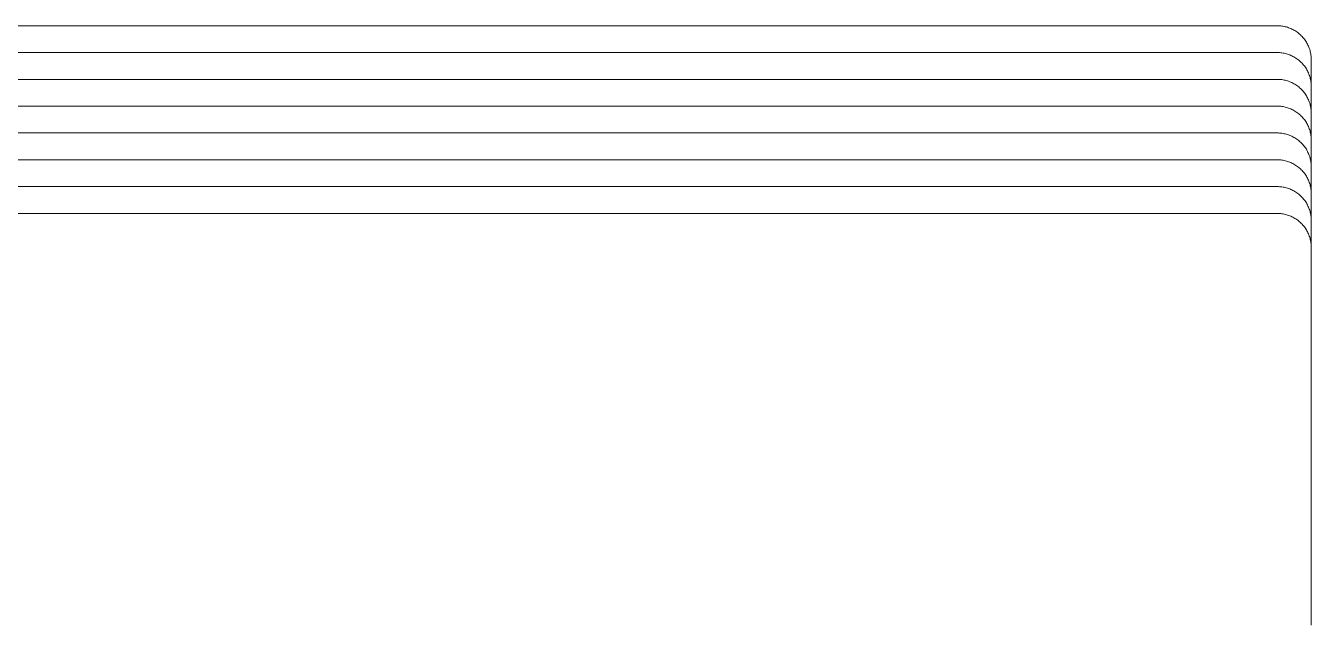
# Model space of a CAD drawing. Header units: inches. Extents: x -12 to 176, y -4 to 123.
# Drawn here: x 67.264 to 71.726, y 87.779 to 89.861 of the extents above; entities that cross this region are included whole.
import ezdxf

# ---------------------------------------------------------------- set-up
doc = ezdxf.new("R2010")
doc.units = ezdxf.units.IN
doc.layers.add('ZANO_R', color=7, linetype='Continuous', lineweight=0)

msp = doc.modelspace()

# ---------------------------------------------------------------- linework, layer by layer
at = {"layer": 'ZANO_R'}
for p, q in [((0.97829, 89.86074), (71.60828, 89.86074)), ((71.60828, 89.86074), (71.61231, 89.86067)), ((71.61231, 89.86067), (71.61634, 89.86047)), ((71.61634, 89.86047), (71.62035, 89.86012)), ((71.62035, 89.86012), (71.62436, 89.85964)), ((71.62436, 89.85964), (71.62834, 89.85903)), ((71.62834, 89.85903), (71.63231, 89.85827)), ((71.63231, 89.85827), (71.63624, 89.85738)), ((71.63624, 89.85738), (71.64014, 89.85636)), ((71.64014, 89.85636), (71.64401, 89.85521)), ((71.64401, 89.85521), (71.64783, 89.85392)), ((71.64783, 89.85392), (71.65161, 89.85251)), ((71.65161, 89.85251), (71.65533, 89.85096)), ((71.65533, 89.85096), (71.659, 89.8493)), ((71.659, 89.8493), (71.66261, 89.8475)), ((71.66261, 89.8475), (71.66616, 89.84558)), ((71.66616, 89.84558), (71.66964, 89.84355)), ((71.66964, 89.84355), (71.67305, 89.84139)), ((71.67305, 89.84139), (71.67639, 89.83913)), ((71.67639, 89.83913), (71.67964, 89.83674)), ((71.67964, 89.83674), (71.68281, 89.83425)), ((71.68281, 89.83425), (71.6859, 89.83165)), ((71.6859, 89.83165), (71.68889, 89.82895)), ((71.68889, 89.82895), (71.69179, 89.82615)), ((71.69179, 89.82615), (71.6946, 89.82325)), ((71.6946, 89.82325), (71.6973, 89.82026)), ((71.6973, 89.82026), (71.6999, 89.81717)), ((71.6999, 89.81717), (71.70239, 89.814)), ((71.70239, 89.814), (71.70477, 89.81074)), ((71.70477, 89.81074), (71.70704, 89.80741)), ((71.70704, 89.80741), (71.70919, 89.804)), ((71.70919, 89.804), (71.71123, 89.80052)), ((71.71123, 89.80052), (71.71314, 89.79697)), ((71.71314, 89.79697), (71.71494, 89.79336)), ((71.71494, 89.79336), (71.71661, 89.78969)), ((0.97829, 89.76764), (71.60828, 89.76764)), ((71.60828, 89.76764), (71.61231, 89.76757)), ((71.61231, 89.76757), (71.61634, 89.76737)), ((71.61634, 89.76737), (71.62035, 89.76702)), ((71.62035, 89.76702), (71.62436, 89.76654)), ((71.62436, 89.76654), (71.62834, 89.76593)), ((71.62834, 89.76593), (71.63231, 89.76517)), ((71.63231, 89.76517), (71.63624, 89.76428)), ((71.63624, 89.76428), (71.64014, 89.76326)), ((71.64014, 89.76326), (71.64401, 89.76211)), ((71.64401, 89.76211), (71.64783, 89.76082)), ((71.64783, 89.76082), (71.65161, 89.75941)), ((71.65161, 89.75941), (71.65533, 89.75786)), ((71.65533, 89.75786), (71.659, 89.7562)), ((71.659, 89.7562), (71.66261, 89.7544)), ((71.66261, 89.7544), (71.66616, 89.75248)), ((71.66616, 89.75248), (71.66964, 89.75045)), ((71.66964, 89.75045), (71.67305, 89.74829)), ((71.67305, 89.74829), (71.67639, 89.74603)), ((71.71661, 89.78969), (71.71815, 89.78596)), ((71.71815, 89.78596), (71.71957, 89.78219)), ((71.71957, 89.78219), (71.72085, 89.77836)), ((71.72085, 89.77836), (71.72201, 89.7745)), ((71.72201, 89.7745), (71.72303, 89.7706)), ((71.72303, 89.7706), (71.72392, 89.76666)), ((71.72392, 89.76666), (71.72467, 89.7627)), ((71.72467, 89.7627), (71.72529, 89.75872)), ((71.72529, 89.75872), (71.72577, 89.75471)), ((71.72577, 89.75471), (71.72611, 89.75069)), ((71.72611, 89.75069), (71.72632, 89.74667)), ((71.67639, 89.74603), (71.67964, 89.74364)), ((71.67964, 89.74364), (71.68281, 89.74115)), ((71.68281, 89.74115), (71.6859, 89.73855)), ((71.6859, 89.73855), (71.68889, 89.73585)), ((71.68889, 89.73585), (71.69179, 89.73305)), ((71.69179, 89.73305), (71.6946, 89.73015)), ((71.6946, 89.73015), (71.6973, 89.72716)), ((71.6973, 89.72716), (71.6999, 89.72407)), ((71.6999, 89.72407), (71.70239, 89.7209)), ((71.70239, 89.7209), (71.70477, 89.71764)), ((71.70477, 89.71764), (71.70704, 89.71431)), ((71.70704, 89.71431), (71.70919, 89.7109)), ((71.70919, 89.7109), (71.71123, 89.70742)), ((71.71123, 89.70742), (71.71314, 89.70387)), ((71.71314, 89.70387), (71.71494, 89.70026)), ((71.72632, 89.74667), (71.72639, 89.74263)), ((71.72639, 89.74263), (71.72639, 89.68943)), ((0.97829, 89.67454), (71.60828, 89.67454)), ((71.60828, 89.67454), (71.61231, 89.67447)), ((71.61231, 89.67447), (71.61634, 89.67427)), ((71.61634, 89.67427), (71.62035, 89.67392)), ((71.62035, 89.67392), (71.62436, 89.67344)), ((71.62436, 89.67344), (71.62834, 89.67283)), ((71.62834, 89.67283), (71.63231, 89.67207)), ((71.63231, 89.67207), (71.63624, 89.67118)), ((71.63624, 89.67118), (71.64014, 89.67016)), ((71.64014, 89.67016), (71.64401, 89.66901)), ((71.64401, 89.66901), (71.64783, 89.66772)), ((71.64783, 89.66772), (71.65161, 89.66631)), ((71.65161, 89.66631), (71.65533, 89.66476)), ((71.65533, 89.66476), (71.659, 89.6631)), ((71.659, 89.6631), (71.66261, 89.6613)), ((71.66261, 89.6613), (71.66616, 89.65938)), ((71.66616, 89.65938), (71.66964, 89.65735)), ((71.71494, 89.70026), (71.71661, 89.69659)), ((71.71661, 89.69659), (71.71815, 89.69286)), ((71.71815, 89.69286), (71.71957, 89.68909)), ((71.71957, 89.68909), (71.72085, 89.68526)), ((71.72085, 89.68526), (71.72201, 89.6814)), ((71.72201, 89.6814), (71.72303, 89.6775)), ((71.72303, 89.6775), (71.72392, 89.67356)), ((71.72392, 89.67356), (71.72467, 89.6696)), ((71.72467, 89.6696), (71.72529, 89.66562)), ((71.72529, 89.66562), (71.72577, 89.66161)), ((71.72577, 89.66161), (71.72611, 89.65759)), ((71.72639, 89.68943), (71.72639, 89.64953)), ((71.66964, 89.65735), (71.67305, 89.65519)), ((71.67305, 89.65519), (71.67639, 89.65293)), ((71.67639, 89.65293), (71.67964, 89.65054)), ((71.67964, 89.65054), (71.68281, 89.64805)), ((71.68281, 89.64805), (71.6859, 89.64545)), ((71.6859, 89.64545), (71.68889, 89.64275)), ((71.68889, 89.64275), (71.69179, 89.63995)), ((71.69179, 89.63995), (71.6946, 89.63705)), ((71.6946, 89.63705), (71.6973, 89.63406)), ((71.6973, 89.63406), (71.6999, 89.63097)), ((71.6999, 89.63097), (71.70239, 89.6278)), ((71.70239, 89.6278), (71.70477, 89.62454)), ((71.70477, 89.62454), (71.70704, 89.62121)), ((71.70704, 89.62121), (71.70919, 89.6178)), ((71.70919, 89.6178), (71.71123, 89.61432)), ((71.71123, 89.61432), (71.71314, 89.61077)), ((71.72611, 89.65759), (71.72632, 89.65357)), ((71.72632, 89.65357), (71.72639, 89.64953)), ((71.72639, 89.64953), (71.72639, 89.59633)), ((0.97829, 89.58144), (71.60828, 89.58144)), ((71.60828, 89.58144), (71.61231, 89.58137)), ((71.61231, 89.58137), (71.61634, 89.58117)), ((71.61634, 89.58117), (71.62035, 89.58082)), ((71.62035, 89.58082), (71.62436, 89.58034)), ((71.62436, 89.58034), (71.62834, 89.57973)), ((71.62834, 89.57973), (71.63231, 89.57897)), ((71.63231, 89.57897), (71.63624, 89.57808)), ((71.63624, 89.57808), (71.64014, 89.57706)), ((71.64014, 89.57706), (71.64401, 89.57591)), ((71.64401, 89.57591), (71.64783, 89.57462)), ((71.64783, 89.57462), (71.65161, 89.57321)), ((71.65161, 89.57321), (71.65533, 89.57166)), ((71.65533, 89.57166), (71.659, 89.57)), ((71.659, 89.57), (71.66261, 89.5682)), ((71.71314, 89.61077), (71.71494, 89.60716)), ((71.71494, 89.60716), (71.71661, 89.60349)), ((71.71661, 89.60349), (71.71815, 89.59976)), ((71.71815, 89.59976), (71.71957, 89.59599)), ((71.71957, 89.59599), (71.72085, 89.59216)), ((71.72085, 89.59216), (71.72201, 89.5883)), ((71.72201, 89.5883), (71.72303, 89.5844)), ((71.72303, 89.5844), (71.72392, 89.58046)), ((71.72392, 89.58046), (71.72467, 89.5765)), ((71.72467, 89.5765), (71.72529, 89.57252)), ((71.72529, 89.57252), (71.72577, 89.56851)), ((71.72639, 89.59633), (71.72639, 89.55643)), ((71.66261, 89.5682), (71.66616, 89.56628)), ((71.66616, 89.56628), (71.66964, 89.56425)), ((71.66964, 89.56425), (71.67305, 89.56209)), ((71.67305, 89.56209), (71.67639, 89.55983)), ((71.67639, 89.55983), (71.67964, 89.55744)), ((71.67964, 89.55744), (71.68281, 89.55495)), ((71.68281, 89.55495), (71.6859, 89.55235)), ((71.6859, 89.55235), (71.68889, 89.54965)), ((71.68889, 89.54965), (71.69179, 89.54685)), ((71.69179, 89.54685), (71.6946, 89.54395)), ((71.6946, 89.54395), (71.6973, 89.54096)), ((71.6973, 89.54096), (71.6999, 89.53787)), ((71.6999, 89.53787), (71.70239, 89.5347)), ((71.70239, 89.5347), (71.70477, 89.53144)), ((71.70477, 89.53144), (71.70704, 89.52811)), ((71.70704, 89.52811), (71.70919, 89.5247)), ((71.70919, 89.5247), (71.71123, 89.52122)), ((71.72577, 89.56851), (71.72611, 89.56449)), ((71.72611, 89.56449), (71.72632, 89.56047)), ((71.72632, 89.56047), (71.72639, 89.55643)), ((71.72639, 89.55643), (71.72639, 89.50323)), ((0.97829, 89.48834), (71.60828, 89.48834)), ((71.60828, 89.48834), (71.61231, 89.48827)), ((71.61231, 89.48827), (71.61634, 89.48807)), ((71.61634, 89.48807), (71.62035, 89.48772)), ((71.62035, 89.48772), (71.62436, 89.48724)), ((71.62436, 89.48724), (71.62834, 89.48663)), ((71.62834, 89.48663), (71.63231, 89.48587)), ((71.63231, 89.48587), (71.63624, 89.48498)), ((71.63624, 89.48498), (71.64014, 89.48396)), ((71.64014, 89.48396), (71.64401, 89.48281)), ((71.64401, 89.48281), (71.64783, 89.48152)), ((71.64783, 89.48152), (71.65161, 89.48011)), ((71.65161, 89.48011), (71.65533, 89.47857)), ((71.71123, 89.52122), (71.71314, 89.51767)), ((71.71314, 89.51767), (71.71494, 89.51406)), ((71.71494, 89.51406), (71.71661, 89.51039)), ((71.71661, 89.51039), (71.71815, 89.50666)), ((71.71815, 89.50666), (71.71957, 89.50289)), ((71.71957, 89.50289), (71.72085, 89.49906)), ((71.72085, 89.49906), (71.72201, 89.4952)), ((71.72201, 89.4952), (71.72303, 89.4913)), ((71.72303, 89.4913), (71.72392, 89.48736)), ((71.72392, 89.48736), (71.72467, 89.4834)), ((71.72467, 89.4834), (71.72529, 89.47942)), ((71.72639, 89.50323), (71.72639, 89.46333)), ((71.65533, 89.47857), (71.659, 89.4769)), ((71.659, 89.4769), (71.66261, 89.4751)), ((71.66261, 89.4751), (71.66616, 89.47318)), ((71.66616, 89.47318), (71.66964, 89.47115)), ((71.66964, 89.47115), (71.67305, 89.46899)), ((71.67305, 89.46899), (71.67639, 89.46673)), ((71.67639, 89.46673), (71.67964, 89.46434)), ((71.67964, 89.46434), (71.68281, 89.46185)), ((71.68281, 89.46185), (71.6859, 89.45925)), ((71.6859, 89.45925), (71.68889, 89.45655)), ((71.68889, 89.45655), (71.69179, 89.45375)), ((71.69179, 89.45375), (71.6946, 89.45085)), ((71.6946, 89.45085), (71.6973, 89.44786)), ((71.6973, 89.44786), (71.6999, 89.44477)), ((71.6999, 89.44477), (71.70239, 89.4416)), ((71.70239, 89.4416), (71.70477, 89.43834)), ((71.70477, 89.43834), (71.70704, 89.43501)), ((71.72529, 89.47942), (71.72577, 89.47541)), ((71.72577, 89.47541), (71.72611, 89.47139)), ((71.72611, 89.47139), (71.72632, 89.46737)), ((71.72632, 89.46737), (71.72639, 89.46333)), ((71.72639, 89.46333), (71.72639, 89.41013)), ((0.97829, 89.39524), (71.60828, 89.39524)), ((71.60828, 89.39524), (71.61231, 89.39517)), ((71.61231, 89.39517), (71.61634, 89.39497)), ((71.61634, 89.39497), (71.62035, 89.39462)), ((71.62035, 89.39462), (71.62436, 89.39414)), ((71.62436, 89.39414), (71.62834, 89.39353)), ((71.62834, 89.39353), (71.63231, 89.39277)), ((71.63231, 89.39277), (71.63624, 89.39189)), ((71.63624, 89.39189), (71.64014, 89.39086)), ((71.64014, 89.39086), (71.64401, 89.38971)), ((71.70704, 89.43501), (71.70919, 89.4316)), ((71.70919, 89.4316), (71.71123, 89.42812)), ((71.71123, 89.42812), (71.71314, 89.42457)), ((71.71314, 89.42457), (71.71494, 89.42096)), ((71.71494, 89.42096), (71.71661, 89.41729)), ((71.71661, 89.41729), (71.71815, 89.41356)), ((71.71815, 89.41356), (71.71957, 89.40979)), ((71.71957, 89.40979), (71.72085, 89.40596)), ((71.72085, 89.40596), (71.72201, 89.4021)), ((71.72201, 89.4021), (71.72303, 89.3982)), ((71.72303, 89.3982), (71.72392, 89.39426)), ((71.72392, 89.39426), (71.72467, 89.3903)), ((71.72639, 89.41013), (71.72639, 89.37023)), ((71.64401, 89.38971), (71.64783, 89.38842)), ((71.64783, 89.38842), (71.65161, 89.38701)), ((71.65161, 89.38701), (71.65533, 89.38547)), ((71.65533, 89.38547), (71.659, 89.3838)), ((71.659, 89.3838), (71.66261, 89.382)), ((71.66261, 89.382), (71.66616, 89.38008)), ((71.66616, 89.38008), (71.66964, 89.37805)), ((71.66964, 89.37805), (71.67305, 89.37589)), ((71.67305, 89.37589), (71.67639, 89.37363)), ((71.67639, 89.37363), (71.67964, 89.37124)), ((71.67964, 89.37124), (71.68281, 89.36875)), ((71.68281, 89.36875), (71.6859, 89.36615)), ((71.6859, 89.36615), (71.68889, 89.36345)), ((71.68889, 89.36345), (71.69179, 89.36065)), ((71.69179, 89.36065), (71.6946, 89.35775)), ((71.6946, 89.35775), (71.6973, 89.35476)), ((71.6973, 89.35476), (71.6999, 89.35167)), ((71.6999, 89.35167), (71.70239, 89.3485)), ((71.70239, 89.3485), (71.70477, 89.34524)), ((71.72467, 89.3903), (71.72529, 89.38632)), ((71.72529, 89.38632), (71.72577, 89.38231)), ((71.72577, 89.38231), (71.72611, 89.37829)), ((71.72611, 89.37829), (71.72632, 89.37427)), ((71.72632, 89.37427), (71.72639, 89.37023)), ((71.72639, 89.37023), (71.72639, 89.31703)), ((0.97829, 89.30214), (71.60828, 89.30214)), ((71.60828, 89.30214), (71.61231, 89.30207)), ((71.61231, 89.30207), (71.61634, 89.30187)), ((71.61634, 89.30187), (71.62035, 89.30152)), ((71.62035, 89.30152), (71.62436, 89.30104)), ((71.70477, 89.34524), (71.70704, 89.34191)), ((71.70704, 89.34191), (71.70919, 89.3385)), ((71.70919, 89.3385), (71.71123, 89.33502)), ((71.71123, 89.33502), (71.71314, 89.33147)), ((71.71314, 89.33147), (71.71494, 89.32786)), ((71.71494, 89.32786), (71.71661, 89.32419)), ((71.71661, 89.32419), (71.71815, 89.32046)), ((71.71815, 89.32046), (71.71957, 89.31669)), ((71.71957, 89.31669), (71.72085, 89.31286)), ((71.72085, 89.31286), (71.72201, 89.309)), ((71.72201, 89.309), (71.72303, 89.3051)), ((71.72303, 89.3051), (71.72392, 89.30116)), ((71.72639, 89.31703), (71.72639, 89.27713)), ((71.62436, 89.30104), (71.62834, 89.30043)), ((71.62834, 89.30043), (71.63231, 89.29967)), ((71.63231, 89.29967), (71.63624, 89.29879)), ((71.63624, 89.29879), (71.64014, 89.29776)), ((71.64014, 89.29776), (71.64401, 89.29661)), ((71.64401, 89.29661), (71.64783, 89.29532)), ((71.64783, 89.29532), (71.65161, 89.29391)), ((71.65161, 89.29391), (71.65533, 89.29237)), ((71.65533, 89.29237), (71.659, 89.2907)), ((71.659, 89.2907), (71.66261, 89.2889)), ((71.66261, 89.2889), (71.66616, 89.28699)), ((71.66616, 89.28699), (71.66964, 89.28495)), ((71.66964, 89.28495), (71.67305, 89.28279)), ((71.67305, 89.28279), (71.67639, 89.28053)), ((71.67639, 89.28053), (71.67964, 89.27814)), ((71.67964, 89.27814), (71.68281, 89.27565)), ((71.68281, 89.27565), (71.6859, 89.27305)), ((71.6859, 89.27305), (71.68889, 89.27035)), ((71.68889, 89.27035), (71.69179, 89.26755)), ((71.69179, 89.26755), (71.6946, 89.26465)), ((71.6946, 89.26465), (71.6973, 89.26166)), ((71.6973, 89.26166), (71.6999, 89.25857)), ((71.6999, 89.25857), (71.70239, 89.2554)), ((71.72392, 89.30116), (71.72467, 89.2972)), ((71.72467, 89.2972), (71.72529, 89.29322)), ((71.72529, 89.29322), (71.72577, 89.28921)), ((71.72577, 89.28921), (71.72611, 89.28519)), ((71.72611, 89.28519), (71.72632, 89.28117)), ((71.72632, 89.28117), (71.72639, 89.27713)), ((71.72639, 89.27713), (71.72639, 89.22393)), ((71.70239, 89.2554), (71.70477, 89.25214)), ((71.70477, 89.25214), (71.70704, 89.24881)), ((71.70704, 89.24881), (71.70919, 89.2454)), ((71.70919, 89.2454), (71.71123, 89.24192)), ((71.71123, 89.24192), (71.71314, 89.23837)), ((71.71314, 89.23837), (71.71494, 89.23476)), ((71.71494, 89.23476), (71.71661, 89.23109)), ((71.71661, 89.23109), (71.71815, 89.22736)), ((71.71815, 89.22736), (71.71957, 89.22359)), ((71.71957, 89.22359), (71.72085, 89.21976)), ((71.72085, 89.21976), (71.72201, 89.2159)), ((71.72201, 89.2159), (71.72303, 89.212)), ((71.72303, 89.212), (71.72392, 89.20806)), ((71.72639, 89.22393), (71.72639, 89.18403)), ((0.97829, 89.20904), (71.60828, 89.20904)), ((71.60828, 89.20904), (71.61231, 89.20897)), ((71.61231, 89.20897), (71.61634, 89.20877)), ((71.61634, 89.20877), (71.62035, 89.20842)), ((71.62035, 89.20842), (71.62436, 89.20794)), ((71.62436, 89.20794), (71.62834, 89.20733)), ((71.62834, 89.20733), (71.63231, 89.20657)), ((71.63231, 89.20657), (71.63624, 89.20569)), ((71.63624, 89.20569), (71.64014, 89.20466)), ((71.64014, 89.20466), (71.64401, 89.20351)), ((71.64401, 89.20351), (71.64783, 89.20222)), ((71.64783, 89.20222), (71.65161, 89.20081)), ((71.65161, 89.20081), (71.65533, 89.19927)), ((71.65533, 89.19927), (71.659, 89.1976)), ((71.659, 89.1976), (71.66261, 89.1958)), ((71.66261, 89.1958), (71.66616, 89.19389)), ((71.66616, 89.19389), (71.66964, 89.19185)), ((71.66964, 89.19185), (71.67305, 89.18969)), ((71.67305, 89.18969), (71.67639, 89.18743)), ((71.67639, 89.18743), (71.67964, 89.18504)), ((71.67964, 89.18504), (71.68281, 89.18255)), ((71.68281, 89.18255), (71.6859, 89.17995)), ((71.6859, 89.17995), (71.68889, 89.17725)), ((71.68889, 89.17725), (71.69179, 89.17445)), ((71.69179, 89.17445), (71.6946, 89.17155)), ((71.6946, 89.17155), (71.6973, 89.16856)), ((71.6973, 89.16856), (71.6999, 89.16547)), ((71.72392, 89.20806), (71.72467, 89.2041)), ((71.72467, 89.2041), (71.72529, 89.20012)), ((71.72529, 89.20012), (71.72577, 89.19611)), ((71.72577, 89.19611), (71.72611, 89.19209)), ((71.72611, 89.19209), (71.72632, 89.18807)), ((71.72632, 89.18807), (71.72639, 89.18403)), ((71.72639, 89.18403), (71.72639, 89.13083)), ((71.6999, 89.16547), (71.70239, 89.1623)), ((71.70239, 89.1623), (71.70477, 89.15904)), ((71.70477, 89.15904), (71.70704, 89.15571)), ((71.70704, 89.15571), (71.70919, 89.1523)), ((71.70919, 89.1523), (71.71123, 89.14882)), ((71.71123, 89.14882), (71.71314, 89.14527)), ((71.71314, 89.14527), (71.71494, 89.14166)), ((71.71494, 89.14166), (71.71661, 89.13799)), ((71.71661, 89.13799), (71.71815, 89.13426)), ((71.71815, 89.13426), (71.71957, 89.13049)), ((71.71957, 89.13049), (71.72085, 89.12666)), ((71.72085, 89.12666), (71.72201, 89.1228)), ((71.72201, 89.1228), (71.72303, 89.1189)), ((71.72639, 89.13083), (71.72639, 89.09093)), ((71.72303, 89.1189), (71.72392, 89.11496)), ((71.72392, 89.11496), (71.72467, 89.111)), ((71.72467, 89.111), (71.72529, 89.10702)), ((71.72529, 89.10702), (71.72577, 89.10301)), ((71.72577, 89.10301), (71.72611, 89.09899)), ((71.72611, 89.09899), (71.72632, 89.09497)), ((71.72632, 89.09497), (71.72639, 89.09093)), ((71.72639, 89.09093), (71.72639, 89.03773)), ((71.72639, 89.03773), (71.72639, 87.77901))]:
    msp.add_line(p, q, dxfattribs=at)

doc.saveas('drawing.dxf')
